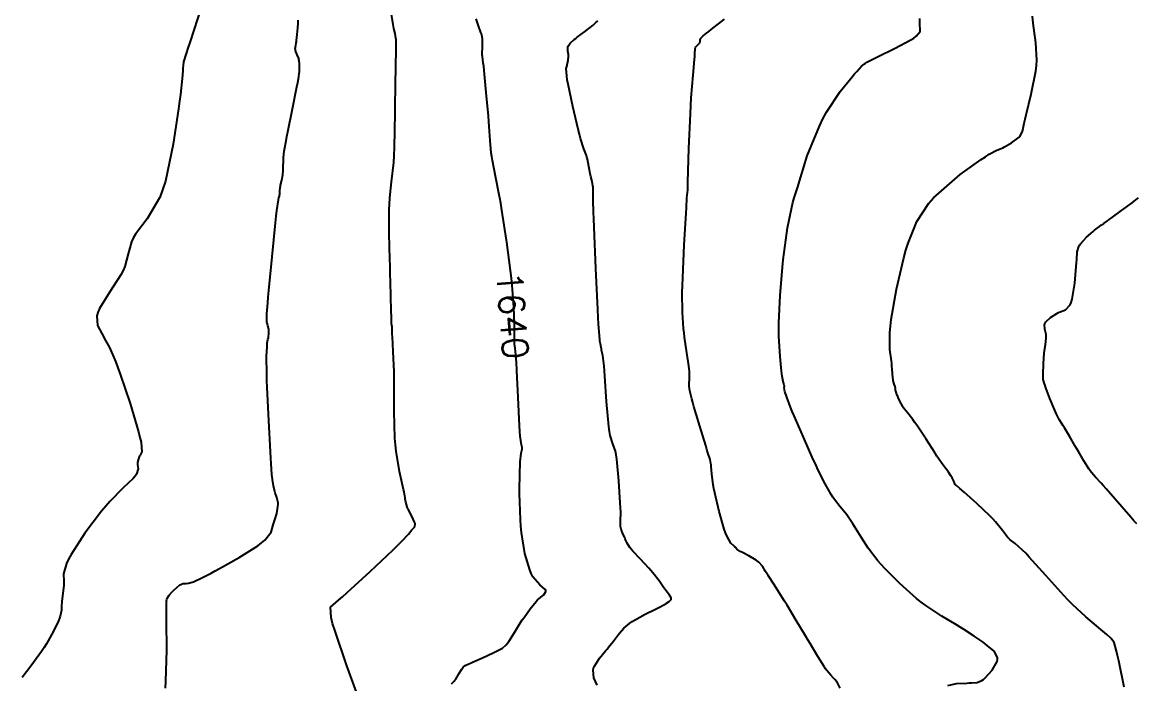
# Model space of a CAD drawing. Header units: metres. Extents: x 837477 to 838477, y 1189014 to 1191014.
# Drawn here: x 837476.5 to 837641.2, y 1189928.2 to 1190025.9 of the extents above; entities that cross this region are included whole.
import ezdxf

# ---------------------------------------------------------------- set-up
doc = ezdxf.new("R2010")
doc.units = ezdxf.units.M
doc.header["$LTSCALE"] = 0.3
doc.layers.add('COTAS 10', color=1, linetype='Continuous')
doc.styles.get("Standard").update_dxf_attribs({"font": 'simplex.shx'})

msp = doc.modelspace()

# ---------------------------------------------------------------- linework, layer by layer
at = {"layer": 'COTAS 10'}
for points, elevation in [([(837502.934, 1190028.12), (837501.3, 1190023.086), (837500.988, 1190022.122), (837500.737, 1190021.345), (837500.338, 1190020.093), (837500.337, 1190020.063), (837500.336, 1190020.056), (837500.336, 1190020.049), (837500.334, 1190020.032), (837500.323, 1190019.955), (837500.322, 1190019.946), (837500.32, 1190019.937), (837500.316, 1190019.9), (837500.31, 1190019.86), (837500.309, 1190019.848), (837500.307, 1190019.837), (837500.302, 1190019.796), (837500.297, 1190019.753), (837500.296, 1190019.74), (837500.296, 1190019.679), (837500.293, 1190019.624), (837500.289, 1190019.59), (837500.276, 1190019.521), (837500.243, 1190019.187), (837500.229, 1190019.002), (837500.211, 1190018.777), (837500.128, 1190017.631), (837499.865, 1190015.285), (837499.735, 1190014.303), (837499.579, 1190013.178), (837498.811, 1190007.917), (837497.65, 1190002.454), (837497.248, 1190001.202), (837496.811, 1190000.064), (837496.773, 1190000), (837494.939, 1189996.893), (837493.231, 1189994.619), (837492.898, 1189994.046), (837492.624, 1189993.498), (837492.137, 1189991.722), (837491.664, 1189989.879), (837491.399, 1189989.288), (837491.076, 1189988.661), (837489.425, 1189986.108), (837487.912, 1189983.655), (837487.676, 1189983.092), (837487.519, 1189982.579), (837487.61, 1189981.146), (837488.251, 1189979.976), (837488.44, 1189979.629), (837488.634, 1189979.272), (837489.376, 1189977.899), (837490.316, 1189975.753), (837490.635, 1189974.909), (837490.98, 1189973.957), (837492.435, 1189969.613), (837493.685, 1189965.451), (837493.9, 1189964.613), (837494.058, 1189963.912), (837494.152, 1189962.515), (837493.904, 1189962.026), (837493.845, 1189961.897), (837493.791, 1189961.77), (837493.63, 1189961.336), (837493.55, 1189960.877), (837493.547, 1189960.736), (837493.551, 1189960.587), (837493.635, 1189959.998), (837493.38, 1189959.18), (837493.172, 1189958.887), (837492.904, 1189958.566), (837491.436, 1189957.167), (837489.438, 1189955.174), (837488.835, 1189954.478), (837488.211, 1189953.719), (837485.777, 1189950.46), (837483.727, 1189947.311), (837483.344, 1189946.623), (837483.042, 1189946.013), (837482.617, 1189944.475), (837482.66, 1189943.411), (837482.653, 1189943.101), (837482.637, 1189942.784), (837482.511, 1189941.586), (837482.367, 1189940.453), (837482.34, 1189940.178), (837482.319, 1189939.92), (837482.288, 1189939.127), (837482.117, 1189938.232), (837482.007, 1189937.909), (837481.87, 1189937.554), (837481.148, 1189936), (837480.087, 1189934.131), (837479.737, 1189933.577), (837479.361, 1189933.008), (837477.798, 1189930.82), (837476.514, 1189929.155)], 1610), ([(837526.425, 1189925.514), (837524.483, 1189930.891), (837522.663, 1189936.132), (837522.357, 1189937.162), (837522.137, 1189938.01), (837522.061, 1189939.551), (837523.249, 1189940.576), (837523.826, 1189941.098), (837524.511, 1189941.723), (837527.883, 1189944.839), (837531.233, 1189947.987), (837531.905, 1189948.632), (837532.465, 1189949.179), (837533.565, 1189950.334), (837533.926, 1189950.801), (837534.022, 1189950.914), (837534.115, 1189951.02), (837534.435, 1189951.345), (837534.564, 1189951.765), (837534.536, 1189951.932), (837534.481, 1189952.121), (837534.054, 1189952.986), (837533.549, 1189953.913), (837533.445, 1189954.142), (837533.355, 1189954.358), (837533.162, 1189955.036), (837533.088, 1189955.539), (837533.074, 1189955.644), (837533.063, 1189955.735), (837533.05, 1189955.942), (837532.928, 1189956.565), (837532.85, 1189956.919), (837532.752, 1189957.351), (837532.235, 1189959.567), (837531.726, 1189962.591), (837531.633, 1189963.534), (837531.561, 1189964.522), (837531.471, 1189968.47), (837531.475, 1189972.409), (837531.462, 1189973.392), (837531.441, 1189974.328), (837531.315, 1189977.317), (837531.185, 1189979.482), (837531.164, 1189979.898), (837531.148, 1189980.235), (837531.141, 1189980.789), (837531.16, 1189980.842), (837531.161, 1189980.863), (837531.159, 1189980.887), (837531.136, 1189980.997), (837531.105, 1189981.137), (837531.098, 1189981.18), (837531.091, 1189981.224), (837531.075, 1189981.401), (837531.049, 1189982.174), (837531.037, 1189982.595), (837531.022, 1189983.106), (837530.951, 1189985.696), (837530.863, 1189989.008), (837530.838, 1189989.973), (837530.813, 1189990.96), (837530.72, 1189994.698), (837530.716, 1189998.231), (837530.748, 1189999.088), (837530.793, 1189999.893), (837530.805, 1190000), (837531.074, 1190002.362), (837531.383, 1190005.217), (837531.447, 1190006.265), (837531.501, 1190007.424), (837531.615, 1190012.539), (837531.666, 1190017.517), (837531.679, 1190018.589), (837531.693, 1190019.528), (837531.74, 1190021.815), (837531.744, 1190023.056), (837531.73, 1190023.335), (837531.71, 1190023.586), (837531.584, 1190024.262), (837531.399, 1190025.005), (837531.343, 1190025.299), (837531.283, 1190025.632), (837531.048, 1190027.15)], 1630), ([(837613.252, 1189927.986), (837614.531, 1189928.297), (837616.067, 1189928.347), (837616.412, 1189928.359), (837616.724, 1189928.37), (837617.561, 1189928.403), (837618.275, 1189928.699), (837618.509, 1189928.876), (837618.758, 1189929.094), (837619.789, 1189930.223), (837620.522, 1189931.507), (837620.584, 1189931.823), (837620.585, 1189932.122), (837620.08, 1189933.057), (837619.08, 1189933.898), (837618.769, 1189934.137), (837618.444, 1189934.378), (837617.144, 1189935.273), (837615.562, 1189936.279), (837615.058, 1189936.592), (837614.525, 1189936.918), (837612.362, 1189938.219), (837609.982, 1189939.805), (837609.312, 1189940.312), (837608.638, 1189940.848), (837606.164, 1189943.029), (837603.924, 1189945.277), (837603.397, 1189945.856), (837602.91, 1189946.416), (837601.488, 1189948.28), (837600.431, 1189949.887), (837600.175, 1189950.286), (837599.935, 1189950.664), (837599.198, 1189951.86), (837598.527, 1189952.894), (837598.328, 1189953.171), (837598.124, 1189953.442), (837597.341, 1189954.386), (837596.502, 1189955.463), (837596.262, 1189955.818), (837596.02, 1189956.198), (837595.118, 1189957.777), (837594.065, 1189959.891), (837593.727, 1189960.609), (837593.368, 1189961.384), (837591.905, 1189964.658), (837590.557, 1189967.787), (837590.271, 1189968.47), (837590.023, 1189969.073), (837589.442, 1189970.589), (837589.184, 1189971.413), (837589.14, 1189971.581), (837589.108, 1189971.722), (837589.089, 1189972.012), (837589.111, 1189972.174), (837589.105, 1189972.235), (837589.094, 1189972.302), (837589.008, 1189972.602), (837588.916, 1189972.882), (837588.9, 1189972.937), (837588.89, 1189972.982), (837588.888, 1189973.06), (837588.902, 1189973.078), (837588.901, 1189973.085), (837588.898, 1189973.092), (837588.871, 1189973.123), (837588.783, 1189973.675), (837588.743, 1189974.011), (837588.695, 1189974.426), (837588.464, 1189976.584), (837588.296, 1189979.591), (837588.289, 1189980.541), (837588.299, 1189981.542), (837588.474, 1189985.581), (837588.815, 1189989.773), (837588.93, 1189990.871), (837589.053, 1189991.942), (837589.569, 1189995.581), (837590.364, 1189999.315), (837590.546, 1190000), (837591.052, 1190001.495), (837592.489, 1190006.203), (837594.276, 1190010.619), (837594.796, 1190011.686), (837595.328, 1190012.685), (837597.339, 1190015.729), (837599.093, 1190017.885), (837599.462, 1190018.323), (837599.781, 1190018.692), (837600.51, 1190019.454), (837600.873, 1190019.737), (837600.962, 1190019.804), (837601.044, 1190019.867), (837601.299, 1190020.054), (837602.057, 1190020.46), (837602.458, 1190020.66), (837602.941, 1190020.899), (837605.377, 1190022.081), (837607.767, 1190023.331), (837608.222, 1190023.614), (837608.587, 1190023.869), (837609.158, 1190024.56), (837609.127, 1190025.871), (837609.113, 1190026.518)], 1670), ([(837639.306, 1189927.747), (837638.507, 1189931.634), (837638.335, 1189932.412), (837638.183, 1189933.062), (837637.809, 1189934.331), (837637.498, 1189934.776), (837637.385, 1189934.906), (837637.261, 1189935.038), (837636.718, 1189935.539), (837635.872, 1189936.248), (837635.557, 1189936.511), (837635.208, 1189936.804), (837633.656, 1189938.101), (837631.663, 1189939.944), (837631.036, 1189940.58), (837630.375, 1189941.27), (837627.719, 1189944.217), (837625.276, 1189946.952), (837624.751, 1189947.508), (837624.291, 1189947.977), (837623.176, 1189948.945), (837622.476, 1189949.483), (837622.278, 1189949.68), (837622.078, 1189949.899), (837621.341, 1189950.866), (837620.298, 1189952.154), (837619.905, 1189952.575), (837619.467, 1189953.025), (837617.513, 1189954.882), (837615.684, 1189956.525), (837615.326, 1189956.839), (837615.033, 1189957.093), (837614.51, 1189957.499), (837614.386, 1189957.606), (837614.345, 1189957.67), (837614.3, 1189957.749), (837614.115, 1189958.159), (837613.869, 1189958.673), (837613.787, 1189958.819), (837613.699, 1189958.965), (837613.329, 1189959.503), (837612.942, 1189960.02), (837612.843, 1189960.153), (837612.748, 1189960.282), (837612.434, 1189960.708), (837611.888, 1189961.509), (837611.647, 1189961.874), (837611.367, 1189962.301), (837610.029, 1189964.361), (837608.647, 1189966.452), (837608.338, 1189966.9), (837608.062, 1189967.29), (837607.329, 1189968.224), (837606.841, 1189968.817), (837606.718, 1189968.993), (837606.601, 1189969.173), (837606.22, 1189969.866), (837605.916, 1189970.526), (837605.847, 1189970.686), (837605.784, 1189970.835), (837605.612, 1189971.291), (837605.515, 1189971.616), (837605.5, 1189971.683), (837605.49, 1189971.74), (837605.497, 1189971.862), (837605.497, 1189971.995), (837605.482, 1189972.058), (837605.462, 1189972.133), (837605.336, 1189972.502), (837605.195, 1189973.023), (837605.165, 1189973.194), (837605.138, 1189973.377), (837605.075, 1189974.135), (837604.992, 1189975.174), (837604.954, 1189975.534), (837604.908, 1189975.926), (837604.688, 1189977.6), (837604.674, 1189980.112), (837604.759, 1189981.031), (837604.882, 1189982.047), (837605.65, 1189986.525), (837606.731, 1189991.167), (837607.052, 1189992.287), (837607.382, 1189993.335), (837608.656, 1189996.525), (837610.454, 1189999.243), (837611.116, 1189999.995), (837611.121, 1190000), (837615.085, 1190003.454), (837618.164, 1190005.654), (837618.797, 1190006.084), (837619.336, 1190006.437), (837620.487, 1190007.065), (837621.142, 1190007.301), (837621.366, 1190007.406), (837621.609, 1190007.529), (837622.644, 1190008.118), (837623.596, 1190008.808), (837623.787, 1190008.994), (837623.946, 1190009.178), (837624.258, 1190009.826), (837624.525, 1190011.055), (837624.655, 1190011.605), (837624.809, 1190012.246), (837625.571, 1190015.318), (837626.237, 1190018.709), (837626.33, 1190019.55), (837626.385, 1190020.349), (837626.256, 1190022.882), (837625.866, 1190025.788), (837625.757, 1190026.823)], 1680), ([(837497.655, 1189927.603), (837497.742, 1189928.607), (837497.855, 1189933.19), (837497.823, 1189937.509), (837497.819, 1189938.347), (837497.816, 1189939.029), (837497.825, 1189940.197), (837497.841, 1189940.346), (837497.843, 1189940.386), (837497.844, 1189940.424), (837497.838, 1189940.556), (837497.891, 1189940.748), (837497.929, 1189940.823), (837497.977, 1189940.909), (837498.232, 1189941.301), (837498.595, 1189941.758), (837498.71, 1189941.884), (837498.833, 1189942.011), (837499.33, 1189942.471), (837499.806, 1189942.839), (837499.915, 1189942.908), (837500.015, 1189942.962), (837500.293, 1189943.039), (837500.544, 1189943.035), (837500.626, 1189943.039), (837500.714, 1189943.045), (837501.08, 1189943.084), (837501.609, 1189943.227), (837501.8, 1189943.299), (837502.01, 1189943.385), (837502.931, 1189943.811), (837504.429, 1189944.598), (837505.003, 1189944.911), (837505.646, 1189945.265), (837508.545, 1189946.888), (837511.307, 1189948.617), (837511.863, 1189949.037), (837512.33, 1189949.433), (837513.262, 1189950.653), (837513.599, 1189951.718), (837513.69, 1189952.016), (837513.78, 1189952.315), (837514.096, 1189953.409), (837514.29, 1189954.437), (837514.303, 1189954.695), (837514.299, 1189954.941), (837514.137, 1189955.735), (837513.891, 1189956.439), (837513.834, 1189956.628), (837513.781, 1189956.815), (837513.63, 1189957.47), (837513.521, 1189958.115), (837513.495, 1189958.296), (837513.47, 1189958.478), (837513.396, 1189959.143), (837513.285, 1189960.777), (837513.237, 1189961.57), (837513.182, 1189962.51), (837512.922, 1189967.135), (837512.687, 1189971.979), (837512.648, 1189973.057), (837512.62, 1189974.02), (837512.61, 1189976.551), (837512.676, 1189978.027), (837512.695, 1189978.326), (837512.715, 1189978.577), (837512.791, 1189979.09), (837512.864, 1189979.338), (837512.882, 1189979.424), (837512.899, 1189979.517), (837512.953, 1189979.911), (837512.96, 1189980.364), (837512.948, 1189980.492), (837512.929, 1189980.623), (837512.808, 1189981.106), (837512.683, 1189981.535), (837512.66, 1189981.631), (837512.644, 1189981.717), (837512.629, 1189981.944), (837512.646, 1189982.183), (837512.65, 1189982.277), (837512.652, 1189982.383), (837512.658, 1189982.865), (837512.774, 1189984.502), (837512.847, 1189985.336), (837512.938, 1189986.335), (837513.413, 1189991.319), (837513.919, 1189996.297), (837514.029, 1189997.292), (837514.127, 1189998.121), (837514.37, 1189999.732), (837514.437, 1190000), (837514.499, 1190000.246), (837514.524, 1190000.384), (837514.545, 1190000.52), (837514.581, 1190000.993), (837514.625, 1190001.52), (837514.65, 1190001.69), (837514.681, 1190001.871), (837514.843, 1190002.608), (837514.999, 1190003.411), (837515.027, 1190003.632), (837515.049, 1190003.853), (837515.074, 1190004.647), (837515.085, 1190005.47), (837515.098, 1190005.71), (837515.115, 1190005.954), (837515.213, 1190006.878), (837515.474, 1190008.42), (837515.594, 1190009.054), (837515.736, 1190009.777), (837516.418, 1190013.138), (837517.075, 1190016.384), (837517.199, 1190017.035), (837517.299, 1190017.579), (837517.452, 1190018.648), (837517.448, 1190019.041), (837517.449, 1190019.159), (837517.451, 1190019.281), (837517.462, 1190019.754), (837517.422, 1190020.27), (837517.391, 1190020.419), (837517.351, 1190020.572), (837517.137, 1190021.144), (837516.925, 1190021.647), (837516.888, 1190021.755), (837516.859, 1190021.849), (837516.832, 1190022.078), (837516.866, 1190022.231), (837516.876, 1190022.278), (837516.887, 1190022.326), (837516.93, 1190022.516), (837516.988, 1190022.887), (837517.008, 1190023.049), (837517.031, 1190023.237), (837517.128, 1190024.131), (837517.221, 1190025.104), (837517.24, 1190025.342), (837517.257, 1190025.566), (837517.295, 1190026.261)], 1620), ([(837539.931, 1189928.222), (837540.319, 1189928.608), (837540.435, 1189928.757), (837540.554, 1189928.926), (837541.016, 1189929.689), (837541.453, 1189930.419), (837541.557, 1189930.566), (837541.654, 1189930.689), (837541.939, 1189930.936), (837542.48, 1189931.169), (837542.738, 1189931.283), (837543.041, 1189931.419), (837544.526, 1189932.09), (837546.061, 1189932.796), (837546.396, 1189932.955), (837546.691, 1189933.097), (837547.435, 1189933.475), (837548.007, 1189933.998), (837548.194, 1189934.23), (837548.393, 1189934.501), (837549.219, 1189935.798), (837550.13, 1189937.279), (837550.383, 1189937.666), (837550.636, 1189938.044), (837551.556, 1189939.325), (837552.425, 1189940.381), (837552.647, 1189940.616), (837552.861, 1189940.826), (837553.567, 1189941.38), (837553.874, 1189941.845), (837553.837, 1189942), (837553.746, 1189942.167), (837552.978, 1189942.861), (837551.961, 1189944.039), (837551.713, 1189944.51), (837551.48, 1189945.043), (837550.763, 1189947.493), (837550.267, 1189950.587), (837550.173, 1189951.526), (837550.099, 1189952.502), (837549.99, 1189956.323), (837550.037, 1189959.708), (837550.061, 1189960.407), (837550.09, 1189961.004), (837550.234, 1189962.3), (837550.343, 1189962.871), (837550.349, 1189963.01), (837550.345, 1189963.142), (837550.243, 1189963.548), (837550.064, 1189964.828), (837550.012, 1189965.511), (837549.959, 1189966.335), (837549.756, 1189970.498), (837549.571, 1189974.531), (837549.562, 1189974.718), (837549.515, 1189975.578), (837549.47, 1189976.306), (837549.331, 1189977.821), (837549.242, 1189978.457), (837549.229, 1189978.629), (837549.22, 1189978.8), (837549.232, 1189979.405), (837549.241, 1189980.449), (837549.231, 1189980.896), (837549.216, 1189981.412), (837549.116, 1189983.847), (837548.871, 1189987.122), (837548.764, 1189988.168), (837548.639, 1189989.273), (837548.087, 1189993.472), (837548.048, 1189993.765), (837547.374, 1189998.183), (837547.197, 1189999.241), (837547.065, 1190000), (837547.025, 1190000.229), (837546.439, 1190003.2), (837545.977, 1190005.532), (837545.882, 1190006.115), (837545.802, 1190006.672), (837545.635, 1190008.459), (837545.502, 1190010.532), (837545.443, 1190011.268), (837545.376, 1190012.075), (837545.056, 1190015.577), (837544.74, 1190018.803), (837544.676, 1190019.436), (837544.621, 1190019.957), (837544.507, 1190020.898), (837544.471, 1190021.133), (837544.466, 1190021.208), (837544.462, 1190021.288), (837544.467, 1190021.614), (837544.485, 1190021.971), (837544.49, 1190022.071), (837544.495, 1190022.17), (837544.515, 1190022.533), (837544.525, 1190022.902), (837544.525, 1190023.006), (837544.522, 1190023.112), (837544.501, 1190023.498), (837544.392, 1190024.028), (837544.334, 1190024.224), (837544.265, 1190024.44), (837543.915, 1190025.398), (837543.555, 1190026.437)], 1640), ([(837561.42, 1189928.039), (837560.958, 1189929.11), (837560.855, 1189930.228), (837560.922, 1189930.542), (837561.031, 1189930.857), (837561.77, 1189932.008), (837562.695, 1189933.097), (837562.92, 1189933.373), (837563.133, 1189933.638), (837563.791, 1189934.5), (837564.382, 1189935.277), (837564.552, 1189935.488), (837564.725, 1189935.696), (837565.373, 1189936.434), (837566.265, 1189937.194), (837566.592, 1189937.416), (837566.953, 1189937.644), (837568.547, 1189938.511), (837570.059, 1189939.263), (837570.369, 1189939.418), (837570.632, 1189939.55), (837571.19, 1189939.837), (837571.479, 1189940.003), (837571.573, 1189940.059), (837571.673, 1189940.119), (837572.084, 1189940.375), (837572.366, 1189940.697), (837572.384, 1189940.8), (837572.377, 1189940.908), (837572.136, 1189941.348), (837571.649, 1189941.959), (837571.486, 1189942.175), (837571.312, 1189942.412), (837570.582, 1189943.439), (837569.67, 1189944.637), (837569.381, 1189944.983), (837569.075, 1189945.334), (837567.837, 1189946.653), (837566.719, 1189947.839), (837566.488, 1189948.107), (837566.293, 1189948.349), (837565.872, 1189949.006), (837565.653, 1189949.516), (837565.583, 1189949.665), (837565.511, 1189949.818), (837565.218, 1189950.402), (837564.978, 1189951.051), (837564.939, 1189951.246), (837564.912, 1189951.446), (837564.911, 1189952.225), (837564.918, 1189953.643), (837564.895, 1189954.247), (837564.862, 1189954.943), (837564.654, 1189958.221), (837564.347, 1189961.417), (837564.251, 1189962.061), (837564.151, 1189962.602), (837563.752, 1189963.685), (837563.353, 1189964.884), (837563.252, 1189965.498), (837563.156, 1189966.233), (837562.846, 1189969.904), (837562.586, 1189973.667), (837562.521, 1189974.46), (837562.46, 1189975.145), (837562.264, 1189976.722), (837562.105, 1189977.519), (837562.066, 1189977.713), (837562.03, 1189977.895), (837561.921, 1189978.456), (837561.849, 1189978.864), (837561.836, 1189978.95), (837561.826, 1189979.024), (837561.816, 1189979.193), (837561.816, 1189979.32), (837561.812, 1189979.367), (837561.806, 1189979.42), (837561.77, 1189979.655), (837561.663, 1189981.343), (837561.612, 1189982.312), (837561.552, 1189983.499), (837561.26, 1189989.594), (837560.981, 1189995.699), (837560.93, 1189996.891), (837560.889, 1189997.868), (837560.836, 1189999.594), (837560.856, 1189999.975), (837560.857, 1190000), (837560.872, 1190001.456), (837560.853, 1190001.63), (837560.827, 1190001.804), (837560.68, 1190002.425), (837560.494, 1190003.138), (837560.444, 1190003.37), (837560.394, 1190003.617), (837560.219, 1190004.631), (837560.002, 1190005.706), (837559.926, 1190005.992), (837559.843, 1190006.272), (837559.486, 1190007.24), (837558.99, 1190008.77), (837558.819, 1190009.405), (837558.633, 1190010.131), (837557.843, 1190013.514), (837557.156, 1190016.797), (837557.035, 1190017.46), (837556.945, 1190018.015), (837556.869, 1190019.131), (837556.989, 1190019.572), (837557.022, 1190019.702), (837557.054, 1190019.836), (837557.166, 1190020.346), (837557.228, 1190020.875), (837557.228, 1190021.02), (837557.22, 1190021.164), (837557.129, 1190021.679), (837557.097, 1190022.172), (837557.126, 1190022.302), (837557.172, 1190022.43), (837557.477, 1190022.869), (837558.052, 1190023.382), (837558.269, 1190023.556), (837558.511, 1190023.745), (837559.593, 1190024.543), (837560.844, 1190025.531), (837561.193, 1190025.839), (837561.542, 1190026.162)], 1650), ([(837597.358, 1189927.606), (837596.906, 1189928.463), (837596.574, 1189928.862), (837596.472, 1189928.974), (837596.366, 1189929.086), (837595.948, 1189929.498), (837595.382, 1189930.178), (837595.183, 1189930.46), (837594.965, 1189930.782), (837594.024, 1189932.286), (837592.892, 1189934.177), (837592.553, 1189934.745), (837592.204, 1189935.331), (837590.849, 1189937.606), (837589.49, 1189939.858), (837589.137, 1189940.431), (837588.795, 1189940.981), (837587.642, 1189942.782), (837586.706, 1189944.223), (837586.501, 1189944.546), (837586.318, 1189944.836), (837585.851, 1189945.609), (837585.348, 1189946.183), (837585.144, 1189946.348), (837584.911, 1189946.515), (837583.832, 1189947.139), (837582.793, 1189947.681), (837582.584, 1189947.796), (837582.41, 1189947.896), (837582.07, 1189948.13), (837581.867, 1189948.348), (837581.78, 1189948.437), (837581.68, 1189948.54), (837581.206, 1189949.016), (837580.598, 1189950.074), (837580.413, 1189950.543), (837580.221, 1189951.089), (837579.467, 1189953.697), (837578.812, 1189956.439), (837578.682, 1189957.069), (837578.575, 1189957.642), (837578.377, 1189959.247), (837578.308, 1189960.322), (837578.282, 1189960.562), (837578.254, 1189960.777), (837578.128, 1189961.347), (837577.807, 1189962.35), (837577.656, 1189962.839), (837577.478, 1189963.419), (837576.608, 1189966.278), (837575.743, 1189969.183), (837575.567, 1189969.792), (837575.419, 1189970.316), (837575.116, 1189971.506), (837575.035, 1189972.17), (837575.028, 1189972.362), (837575.026, 1189972.558), (837575.076, 1189973.299), (837575.072, 1189974.353), (837575.037, 1189974.747), (837574.988, 1189975.186), (837574.689, 1189977.138), (837574.35, 1189979.408), (837574.276, 1189980.047), (837574.21, 1189980.69), (837574.043, 1189983.05), (837574.017, 1189986.036), (837574.04, 1189987.075), (837574.076, 1189988.205), (837574.315, 1189993.05), (837574.617, 1189998.545), (837574.689, 1190000), (837574.83, 1190001.197), (837574.849, 1190002.316), (837574.999, 1190007.293), (837575.221, 1190012.431), (837575.286, 1190013.651), (837575.352, 1190014.784), (837575.605, 1190018.141), (837575.815, 1190020.426), (837575.854, 1190020.883), (837575.885, 1190021.263), (837575.93, 1190022), (837575.98, 1190022.232), (837576.015, 1190022.294), (837576.058, 1190022.355), (837576.29, 1190022.568), (837576.52, 1190022.781), (837576.563, 1190022.841), (837576.596, 1190022.903), (837576.64, 1190023.131), (837576.651, 1190023.346), (837576.664, 1190023.399), (837576.682, 1190023.449), (837576.779, 1190023.607), (837576.888, 1190023.726), (837576.912, 1190023.753), (837576.934, 1190023.776), (837576.994, 1190023.835), (837577.037, 1190023.875), (837577.049, 1190023.887), (837577.062, 1190023.899), (837577.106, 1190023.945), (837577.617, 1190024.352), (837577.924, 1190024.592), (837578.303, 1190024.888), (837580.269, 1190026.416)], 1660), ([(837641.172, 1189951.846), (837640.751, 1189952.318), (837640.299, 1189952.828), (837636.616, 1189957.052), (837636.228, 1189957.489), (837635.888, 1189957.868), (837635.05, 1189958.761), (837634.465, 1189959.447), (837634.284, 1189959.697), (837634.095, 1189959.971), (837633.343, 1189961.178), (837632.528, 1189962.568), (837632.299, 1189962.958), (837632.068, 1189963.351), (837631.221, 1189964.79), (837630.47, 1189966.059), (837630.299, 1189966.344), (837630.144, 1189966.602), (837629.721, 1189967.294), (837629.315, 1189968.072), (837629.172, 1189968.382), (837629.016, 1189968.735), (837628.34, 1189970.353), (837627.724, 1189971.94), (837627.605, 1189972.272), (837627.509, 1189972.557), (837627.351, 1189973.201), (837627.347, 1189973.727), (837627.349, 1189973.937), (837627.352, 1189974.176), (837627.371, 1189975.272), (837627.433, 1189976.517), (837627.463, 1189976.849), (837627.498, 1189977.176), (837627.669, 1189978.308), (837627.78, 1189979.327), (837627.777, 1189979.582), (837627.759, 1189979.824), (837627.572, 1189980.601), (837627.531, 1189981.296), (837627.604, 1189981.487), (837627.715, 1189981.677), (837628.425, 1189982.359), (837629.342, 1189982.941), (837629.585, 1189983.069), (837629.822, 1189983.182), (837630.636, 1189983.468), (837631.319, 1189984.189), (837631.474, 1189984.575), (837631.614, 1189985.043), (837631.994, 1189987.41), (837632.223, 1189989.88), (837632.267, 1189990.413), (837632.303, 1189990.881), (837632.363, 1189992.026), (837632.581, 1189992.797), (837632.716, 1189993.028), (837632.883, 1189993.268), (837633.757, 1189994.198), (837634.706, 1189995.04), (837634.921, 1189995.223), (837635.114, 1189995.385), (837635.64, 1189995.789), (837635.958, 1189996.003), (837636.02, 1189996.046), (837636.071, 1189996.08), (837636.163, 1189996.144), (837636.204, 1189996.174), (837636.223, 1189996.187), (837636.245, 1189996.203), (837636.351, 1189996.278), (837636.821, 1189996.619), (837637.073, 1189996.802), (837637.377, 1189997.024), (837638.915, 1189998.143), (837640.461, 1189999.274), (837640.771, 1189999.502), (837641.03, 1189999.694), (837641.429, 1190000)], 1690)]:
    msp.add_lwpolyline(points, dxfattribs=dict(at, elevation=elevation))

# ---------------------------------------------------------------- texts
at = {"layer": 'COTAS 10', "insert": (837546.527, 1189989.026, 1640), "char_height": 3.8, "attachment_point": 7, "rotation": 274.51647}
msp.add_mtext('1640', dxfattribs=at)

doc.saveas('drawing.dxf')
